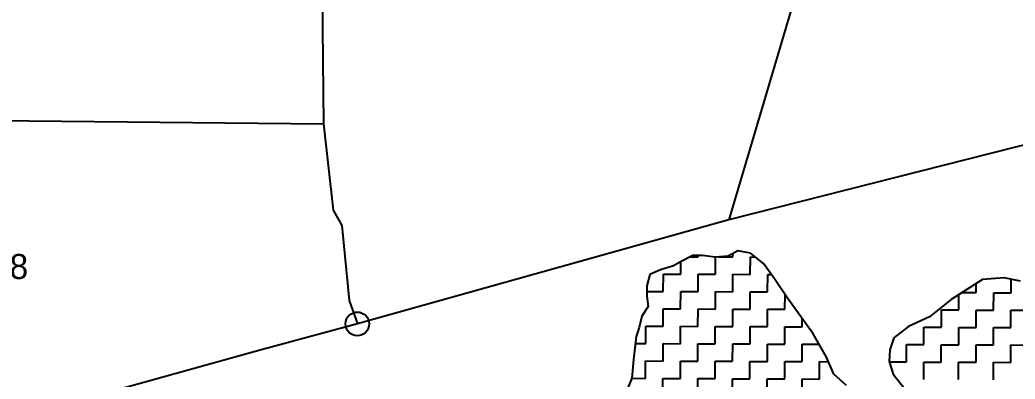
# Model space of a CAD drawing. Header units: metres. Extents: x 274536 to 279488, y 2074615 to 2078106.
# Drawn here: x 278409 to 278700.9, y 2076813.3 to 2076918.6 of the extents above; entities that cross this region are included whole.
import ezdxf

# ---------------------------------------------------------------- set-up
doc = ezdxf.new("R2010")
doc.units = ezdxf.units.M
for name, color, linetype in [('POLY_HATCH', 12, 'Continuous'), ('POLY_PARCEL', 6, 'Continuous'), ('TEXT_PARCEL', 7, 'Continuous')]:
    doc.layers.add(name, color=color, linetype=linetype)
doc.styles.add('TEXT_MAP', font='', dxfattribs={"height": 1.8})
doc.styles.get('TEXT_MAP').set_extended_font_data('Kruti Dev 050')

msp = doc.modelspace()

# ---------------------------------------------------------------- linework, layer by layer
msp.add_circle((278507.96, 2076829.48), 3.47)
at = {"layer": 'POLY_HATCH'}
for p, q in [((278606.32, 2076849.58), (278602.78, 2076847.71)), ((278609.15, 2076849.57), (278606.32, 2076849.58)), ((278612.93, 2076849.08), (278609.15, 2076849.57)), ((278616.7, 2076849.3), (278612.93, 2076849.08)), ((278619.54, 2076850.94), (278616.7, 2076849.3)), ((278623.31, 2076850.22), (278619.54, 2076850.94)), ((278627.07, 2076847.14), (278623.31, 2076850.22)), ((278600.65, 2076846.53), (278596.87, 2076845.37)), ((278602.78, 2076847.71), (278600.65, 2076846.53)), ((278630.36, 2076842.65), (278627.07, 2076847.14)), ((278593.8, 2076843.97), (278592.84, 2076840.67)), ((278596.87, 2076845.37), (278593.8, 2076843.97)), ((278592.84, 2076840.67), (278592.83, 2076837.61)), ((278634.11, 2076836.98), (278630.36, 2076842.65)), ((278691.35, 2076842.53), (278682.13, 2076836.67)), ((278697.72, 2076842.98), (278691.35, 2076842.53)), ((278702.43, 2076842.02), (278697.72, 2076842.98)), ((278592.83, 2076837.61), (278593.29, 2076834.54)), ((278593.29, 2076834.54), (278591.39, 2076831.72)), ((278641.62, 2076826.57), (278634.11, 2076836.98)), ((278682.13, 2076836.67), (278675.74, 2076831.51)), ((278591.39, 2076831.72), (278590.67, 2076828.42)), ((278675.74, 2076831.51), (278669.59, 2076828.7)), ((278669.59, 2076828.7), (278665.34, 2076825.42)), ((278589.72, 2076825.83), (278588.99, 2076819)), ((278590.67, 2076828.42), (278589.72, 2076825.83)), ((278645.6, 2076819.72), (278641.62, 2076826.57)), ((278665.34, 2076825.42), (278664.14, 2076821.89)), ((278664.14, 2076821.89), (278664, 2076818.47)), ((278588.99, 2076819), (278588.49, 2076813.58)), ((278647.71, 2076814.76), (278645.6, 2076819.72)), ((278664, 2076818.47), (278665.16, 2076814.7)), ((278651.47, 2076811.45), (278647.71, 2076814.76)), ((278665.16, 2076814.7), (278668.92, 2076809.97)), ((278588.49, 2076813.58), (278586.83, 2076809.57))]:
    msp.add_line(p, q, dxfattribs=at)
at = {"layer": 'POLY_HATCH', "linetype": 'Continuous'}
for p, q in [((278605.55, 2076849.17), (278607.94, 2076849.16)), ((278607.94, 2076849.16), (278607.94, 2076849.57)), ((278613.02, 2076844.04), (278613.04, 2076849.09)), ((278613.86, 2076849.14), (278618.14, 2076849.12)), ((278618.14, 2076849.12), (278618.15, 2076850.14)), ((278623.22, 2076844), (278623.24, 2076849.1)), ((278623.24, 2076849.1), (278624.69, 2076849.09)), ((278602.82, 2076844.08), (278602.84, 2076847.74)), ((278597.7, 2076839), (278597.72, 2076844.1)), ((278597.72, 2076844.1), (278602.82, 2076844.08)), ((278607.9, 2076838.96), (278607.92, 2076844.06)), ((278607.92, 2076844.06), (278613.02, 2076844.04)), ((278618.1, 2076838.92), (278618.12, 2076844.02)), ((278618.12, 2076844.02), (278623.22, 2076844)), ((278628.31, 2076838.88), (278628.32, 2076843.98)), ((278628.32, 2076843.98), (278629.39, 2076843.97)), ((278689.51, 2076838.64), (278689.52, 2076841.37)), ((278699.71, 2076838.6), (278699.73, 2076842.57)), ((278592.84, 2076839.02), (278597.7, 2076839)), ((278602.78, 2076833.88), (278602.8, 2076838.98)), ((278602.8, 2076838.98), (278607.9, 2076838.96)), ((278612.98, 2076833.84), (278613, 2076838.94)), ((278613, 2076838.94), (278618.1, 2076838.92)), ((278623.18, 2076833.8), (278623.2, 2076838.9)), ((278623.2, 2076838.9), (278628.31, 2076838.88)), ((278633.39, 2076833.76), (278633.4, 2076838.05)), ((278684.39, 2076833.56), (278684.41, 2076838.12)), ((278685.26, 2076838.66), (278689.51, 2076838.64)), ((278694.59, 2076833.52), (278694.61, 2076838.62)), ((278694.61, 2076838.62), (278699.71, 2076838.6)), ((278597.66, 2076828.8), (278597.68, 2076833.9)), ((278597.68, 2076833.9), (278602.78, 2076833.88)), ((278607.86, 2076828.76), (278607.88, 2076833.86)), ((278607.88, 2076833.86), (278612.98, 2076833.84)), ((278618.06, 2076828.72), (278618.08, 2076833.82)), ((278618.08, 2076833.82), (278623.18, 2076833.8)), ((278628.27, 2076828.68), (278628.29, 2076833.78)), ((278628.29, 2076833.78), (278633.39, 2076833.76)), ((278679.27, 2076828.48), (278679.29, 2076833.58)), ((278679.29, 2076833.58), (278684.39, 2076833.56)), ((278689.47, 2076828.44), (278689.49, 2076833.54)), ((278689.49, 2076833.54), (278694.59, 2076833.52)), ((278699.67, 2076828.4), (278699.69, 2076833.5)), ((278699.69, 2076833.5), (278704.79, 2076833.48)), ((278592.54, 2076823.71), (278592.56, 2076828.81)), ((278592.56, 2076828.81), (278597.66, 2076828.8)), ((278602.74, 2076823.68), (278602.76, 2076828.78)), ((278602.76, 2076828.78), (278607.86, 2076828.76)), ((278612.94, 2076823.64), (278612.96, 2076828.74)), ((278612.96, 2076828.74), (278618.06, 2076828.72)), ((278623.15, 2076823.6), (278623.17, 2076828.7)), ((278623.17, 2076828.7), (278628.27, 2076828.68)), ((278633.35, 2076823.56), (278633.37, 2076828.66)), ((278633.37, 2076828.66), (278638.47, 2076828.64)), ((278638.47, 2076828.64), (278638.48, 2076830.93)), ((278674.15, 2076823.4), (278674.17, 2076828.5)), ((278674.17, 2076828.5), (278679.27, 2076828.48)), ((278684.35, 2076823.36), (278684.37, 2076828.46)), ((278684.37, 2076828.46), (278689.47, 2076828.44)), ((278694.55, 2076823.32), (278694.57, 2076828.42)), ((278694.57, 2076828.42), (278699.67, 2076828.4)), ((278589.49, 2076823.73), (278592.54, 2076823.71)), ((278597.62, 2076818.59), (278597.64, 2076823.69)), ((278597.64, 2076823.69), (278602.74, 2076823.68)), ((278607.82, 2076818.55), (278607.84, 2076823.66)), ((278607.84, 2076823.66), (278612.94, 2076823.64)), ((278618.03, 2076818.52), (278618.05, 2076823.62)), ((278618.05, 2076823.62), (278623.15, 2076823.6)), ((278628.23, 2076818.48), (278628.25, 2076823.58)), ((278628.25, 2076823.58), (278633.35, 2076823.56)), ((278638.43, 2076818.44), (278638.45, 2076823.54)), ((278638.45, 2076823.54), (278643.39, 2076823.52)), ((278669.03, 2076818.32), (278669.05, 2076823.42)), ((278669.05, 2076823.42), (278674.15, 2076823.4)), ((278679.23, 2076818.28), (278679.25, 2076823.38)), ((278679.25, 2076823.38), (278684.35, 2076823.36)), ((278689.43, 2076818.24), (278689.45, 2076823.34)), ((278689.45, 2076823.34), (278694.55, 2076823.32)), ((278699.63, 2076818.2), (278699.65, 2076823.3)), ((278699.65, 2076823.3), (278704.75, 2076823.28)), ((278592.5, 2076813.51), (278592.52, 2076818.61)), ((278592.52, 2076818.61), (278597.62, 2076818.59)), ((278602.7, 2076813.47), (278602.72, 2076818.57)), ((278602.72, 2076818.57), (278607.82, 2076818.55)), ((278612.91, 2076813.43), (278612.92, 2076818.54)), ((278612.92, 2076818.54), (278618.03, 2076818.52)), ((278623.11, 2076813.4), (278623.13, 2076818.5)), ((278623.13, 2076818.5), (278628.23, 2076818.48)), ((278633.31, 2076813.36), (278633.33, 2076818.46)), ((278633.33, 2076818.46), (278638.43, 2076818.44)), ((278643.51, 2076813.32), (278643.53, 2076818.42)), ((278643.53, 2076818.42), (278646.16, 2076818.41)), ((278664.04, 2076818.34), (278669.03, 2076818.32)), ((278674.11, 2076813.2), (278674.13, 2076818.3)), ((278674.13, 2076818.3), (278679.23, 2076818.28)), ((278684.31, 2076813.16), (278684.33, 2076818.26)), ((278684.33, 2076818.26), (278689.43, 2076818.24)), ((278694.51, 2076813.12), (278694.53, 2076818.22)), ((278694.53, 2076818.22), (278699.63, 2076818.2)), ((278588.47, 2076813.53), (278592.5, 2076813.51)), ((278597.58, 2076808.39), (278597.6, 2076813.49)), ((278597.6, 2076813.49), (278602.7, 2076813.47)), ((278607.78, 2076808.35), (278607.8, 2076813.45)), ((278607.8, 2076813.45), (278612.91, 2076813.43)), ((278617.99, 2076808.31), (278618.01, 2076813.41)), ((278618.01, 2076813.41), (278623.11, 2076813.4)), ((278628.19, 2076808.27), (278628.21, 2076813.38)), ((278628.21, 2076813.38), (278633.31, 2076813.36)), ((278638.39, 2076808.24), (278638.41, 2076813.34)), ((278638.41, 2076813.34), (278643.51, 2076813.32))]:
    msp.add_line(p, q, dxfattribs=at)
at = {"layer": 'POLY_PARCEL'}
for p, q in [((278497.04, 2076979.83), (278497.98, 2076888.12)), ((278637.76, 2076930.41), (278616.91, 2076859.98)), ((278735.54, 2076890.06), (278616.91, 2076859.98)), ((278336.84, 2076889.8), (278497.98, 2076888.12)), ((278497.98, 2076888.12), (278500.86, 2076862.78)), ((278500.86, 2076862.78), (278503.45, 2076858.3)), ((278503.45, 2076858.3), (278505.6, 2076836.31)), ((278616.91, 2076859.98), (278507.96, 2076829.48)), ((278505.6, 2076836.31), (278507.96, 2076829.48)), ((278507.96, 2076829.48), (278480.11, 2076822.02)), ((278480.11, 2076822.02), (278343.93, 2076784.18))]:
    msp.add_line(p, q, dxfattribs=at)

# ---------------------------------------------------------------- texts
at = {"layer": 'TEXT_PARCEL', "style": 'TEXT_MAP'}
msp.add_text('8', height=7.34, rotation=359.7791, dxfattribs=at).set_placement((278405.94, 2076842.65))

doc.saveas('drawing.dxf')
